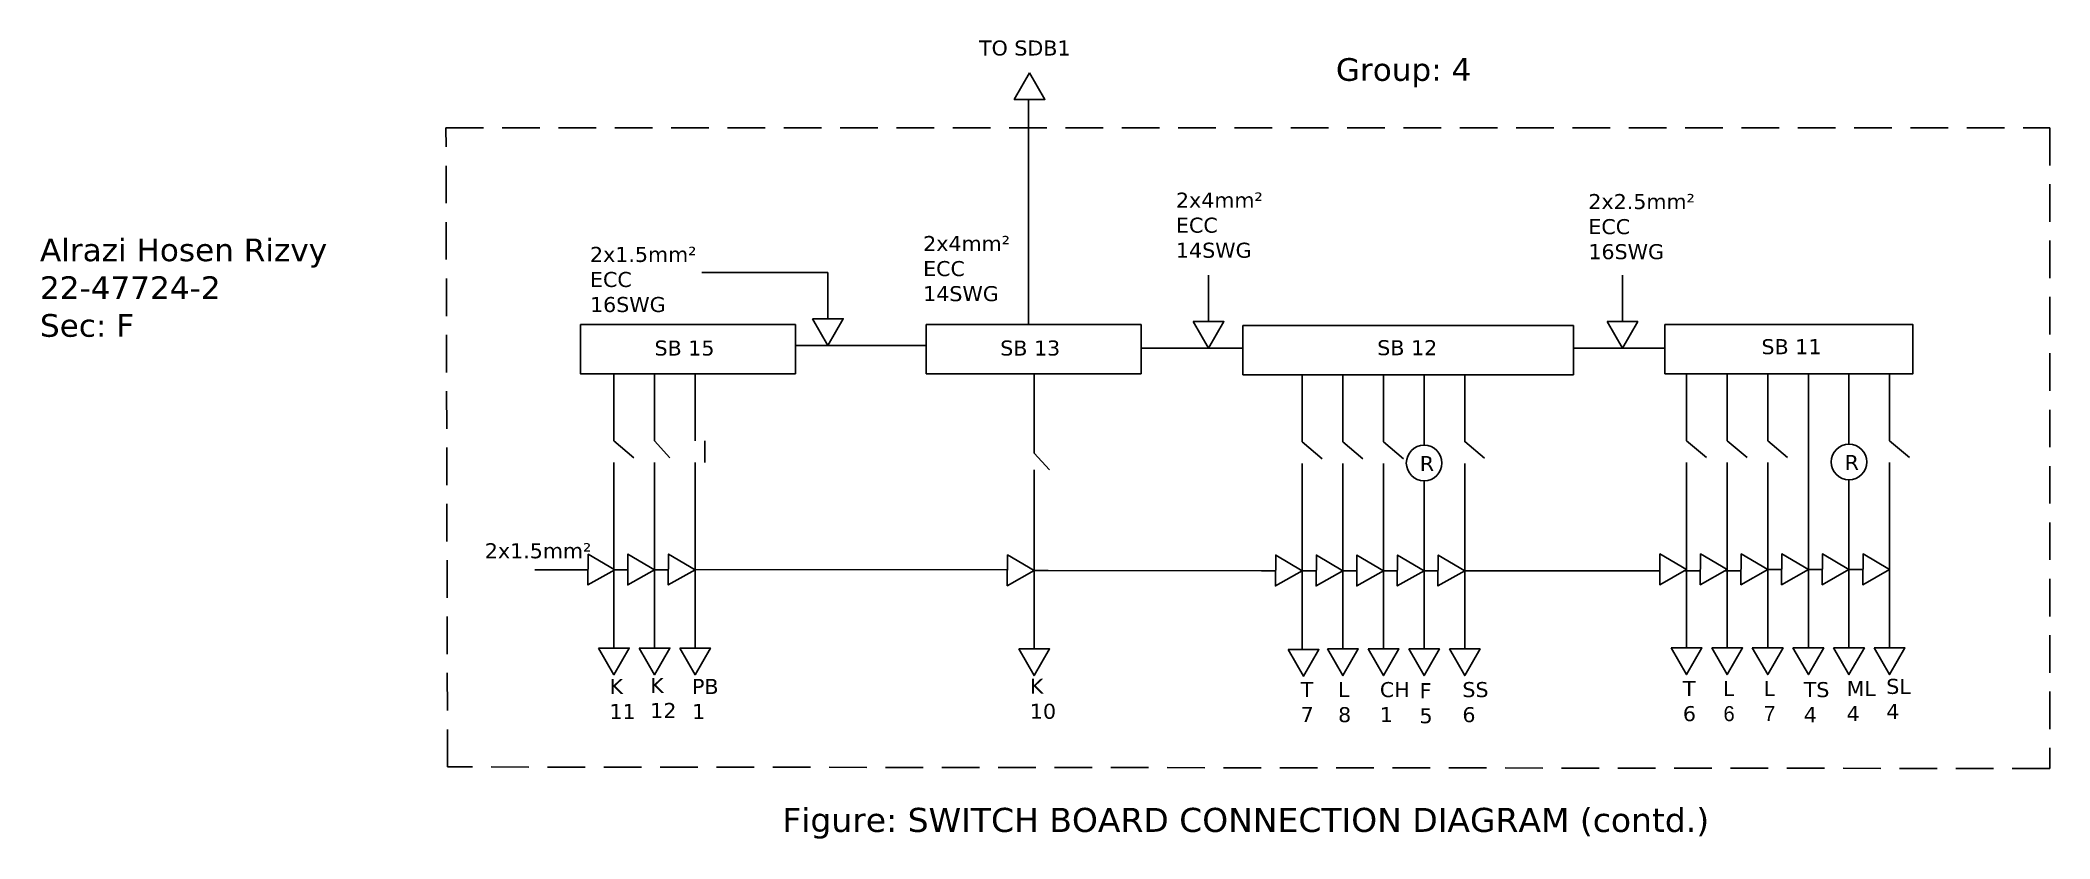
# Model space of a CAD drawing. Header units: inches. Extents: x 107.8 to 174.7, y 15.1 to 41.7.
import ezdxf

# ---------------------------------------------------------------- set-up
doc = ezdxf.new("R2010")
doc.units = ezdxf.units.IN
doc.header["$LTSCALE"] = 5
doc.header["$MEASUREMENT"] = 0
doc.linetypes.add('DASHED2', pattern=[0.375, 0.25, -0.125])
doc.layers.add('Dott', color=4, linetype='DASHED2')

msp = doc.modelspace()

# ---------------------------------------------------------------- linework, layer by layer
for p, q in [((140.668, 32.234), (140.668, 39.722)), ((133.991, 33.964), (129.792, 33.964)), ((133.991, 33.964), (133.991, 32.421)), ((146.659, 33.874), (146.659, 32.331)), ((160.438, 33.879), (160.438, 32.335)), ((137.262, 31.538), (132.907, 31.538)), ((133.991, 31.538), (137.262, 31.538)), ((144.414, 31.448), (147.803, 31.448)), ((158.806, 31.448), (161.851, 31.448)), ((126.866, 28.361), (126.866, 30.597)), ((128.218, 28.361), (128.218, 30.597)), ((129.571, 28.361), (129.571, 30.597)), ((140.855, 27.959), (140.855, 30.569)), ((149.78, 28.329), (149.78, 30.565)), ((151.132, 28.329), (151.132, 30.565)), ((152.484, 28.329), (152.484, 30.565)), ((153.836, 28.202), (153.836, 30.565)), ((155.188, 28.329), (155.188, 30.565)), ((162.569, 28.364), (162.569, 30.6)), ((163.921, 28.364), (163.921, 30.6)), ((165.274, 28.364), (165.274, 30.6)), ((166.626, 28.237), (166.626, 30.6)), ((167.978, 28.237), (167.978, 30.6)), ((169.33, 28.364), (169.33, 30.6)), ((126.866, 28.361), (127.529, 27.805)), ((128.218, 28.361), (128.732, 27.805)), ((129.894, 28.361), (129.894, 27.643)), ((149.78, 28.329), (150.443, 27.773)), ((151.132, 28.329), (151.795, 27.773)), ((152.484, 28.329), (153.147, 27.773)), ((155.188, 28.341), (155.851, 27.785)), ((162.569, 28.364), (163.232, 27.808)), ((163.921, 28.364), (164.584, 27.808)), ((165.274, 28.364), (165.936, 27.808)), ((166.626, 28.237), (166.626, 21.472)), ((169.33, 28.365), (169.992, 27.809)), ((126.866, 27.643), (126.866, 21.47)), ((128.218, 27.643), (128.218, 21.47)), ((129.571, 27.643), (129.571, 21.47)), ((140.855, 27.959), (141.368, 27.402)), ((149.78, 27.611), (149.78, 21.438)), ((151.132, 27.611), (151.132, 21.438)), ((152.484, 27.611), (152.484, 21.438)), ((155.188, 27.611), (155.188, 21.438)), ((162.569, 27.645), (162.569, 21.472)), ((163.921, 27.645), (163.921, 21.472)), ((165.274, 27.645), (165.274, 21.472)), ((169.33, 27.645), (169.33, 21.472)), ((140.855, 27.402), (140.855, 21.442)), ((153.836, 27.019), (153.836, 21.438)), ((167.978, 27.054), (167.978, 21.472)), ((139.968, 24.082), (129.571, 24.079)), ((137.265, 24.082), (137.265, 24.082)), ((165.274, 24.082), (165.738, 24.082)), ((166.626, 24.082), (167.09, 24.082)), ((167.978, 24.082), (168.442, 24.082)), ((126.007, 24.079), (124.24, 24.079)), ((126.866, 24.079), (127.331, 24.079)), ((128.218, 24.079), (128.683, 24.079)), ((140.855, 24.051), (141.319, 24.051)), ((141.319, 24.051), (148.893, 24.047)), ((148.428, 24.047), (148.893, 24.047)), ((149.78, 24.047), (150.245, 24.047)), ((151.132, 24.047), (151.597, 24.047)), ((152.484, 24.047), (152.949, 24.047)), ((153.836, 24.047), (154.301, 24.047)), ((155.188, 24.047), (157.892, 24.047)), ((157.892, 24.047), (161.682, 24.047)), ((162.508, 24.047), (163.034, 24.047)), ((163.86, 24.047), (164.386, 24.047))]:
    msp.add_line(p, q)
for points in [[(140.703, 40.612), (140.191, 39.724), (141.215, 39.724)], [(125.755, 32.234), (132.907, 32.234), (132.907, 30.6), (125.755, 30.6)], [(133.479, 32.425), (133.991, 31.538), (134.503, 32.425)], [(137.262, 32.234), (144.414, 32.234), (144.414, 30.6), (137.262, 30.6)], [(146.147, 32.335), (146.659, 31.448), (147.172, 32.335)], [(147.803, 32.2), (158.806, 32.2), (158.806, 30.565), (147.803, 30.565)], [(159.925, 32.335), (160.437, 31.448), (160.949, 32.335)], [(161.851, 32.234), (170.109, 32.234), (170.109, 30.6), (161.851, 30.6)], [(126.895, 24.076), (126.012, 24.596), (126.003, 23.571)], [(128.218, 24.079), (127.336, 24.6), (127.327, 23.575)], [(129.571, 24.079), (128.688, 24.6), (128.679, 23.575)], [(140.855, 24.051), (139.972, 24.572), (139.963, 23.547)], [(149.78, 24.047), (148.897, 24.567), (148.888, 23.543)], [(149.78, 24.047), (148.897, 24.567), (148.888, 23.543)], [(151.132, 24.047), (150.249, 24.567), (150.24, 23.543)], [(152.484, 24.047), (151.601, 24.567), (151.592, 23.543)], [(153.836, 24.047), (152.953, 24.567), (152.944, 23.543)], [(155.188, 24.047), (154.306, 24.567), (154.296, 23.543)], [(162.569, 24.082), (161.687, 24.602), (161.678, 23.577)], [(163.921, 24.082), (163.039, 24.602), (163.03, 23.577)], [(165.274, 24.082), (164.391, 24.602), (164.382, 23.577)], [(166.626, 24.082), (165.743, 24.602), (165.734, 23.577)], [(167.978, 24.082), (167.095, 24.602), (167.086, 23.577)], [(169.33, 24.082), (168.447, 24.602), (168.438, 23.577)], [(126.354, 21.474), (126.866, 20.587), (127.379, 21.474)], [(127.706, 21.474), (128.218, 20.587), (128.731, 21.474)], [(129.058, 21.474), (129.571, 20.587), (130.083, 21.474)], [(140.342, 21.446), (140.855, 20.559), (141.367, 21.446)], [(149.307, 21.424), (149.82, 20.537), (150.332, 21.424)], [(150.62, 21.442), (151.132, 20.555), (151.644, 21.442)], [(151.972, 21.442), (152.484, 20.555), (152.996, 21.442)], [(153.324, 21.442), (153.836, 20.555), (154.348, 21.442)], [(154.676, 21.442), (155.188, 20.555), (155.701, 21.442)], [(162.057, 21.477), (162.569, 20.589), (163.082, 21.477)], [(163.409, 21.477), (163.921, 20.589), (164.434, 21.477)], [(164.761, 21.477), (165.274, 20.589), (165.786, 21.477)], [(166.113, 21.477), (166.626, 20.589), (167.138, 21.477)], [(167.465, 21.477), (167.978, 20.589), (168.49, 21.477)], [(168.817, 21.477), (169.33, 20.589), (169.842, 21.477)]]:
    msp.add_lwpolyline(points, close=True)
for centre in [(153.836, 27.629), (167.978, 27.663)]:
    msp.add_circle(centre, 0.592)
at = {"layer": 'Dott'}
msp.add_lwpolyline([(121.278, 38.778), (174.663, 38.778), (174.663, 38.778), (174.663, 17.466), (121.331, 17.519), (121.278, 38.778)], dxfattribs=at)

# ---------------------------------------------------------------- texts
at = {"attachment_point": 1}
for s, insert, char_height, width in [('{\\fVerdana|b0|i0|c0|p34;TO SDB1}', (139.02, 41.684), 0.5, 4.02635), ('{\\fVerdana|b0|i0|c0|p34;2x4mm²\\PECC\\P14SWG}', (145.575, 36.624), 0.5, 6.81383), ('{\\fVerdana|b0|i0|c0|p34;2x2.5mm²\\PECC\\P16SWG}', (159.302, 36.576), 0.5, 6.81383), ('{\\fVerdana|b0|i0|c0|p34;\\C51;Alrazi Hosen Rizvy \\P22-47724-2\\PSec: F}', (107.764, 35.097), 0.75414, 17.80205), ('{\\fVerdana|b0|i0|c0|p34;2x1.5mm²\\PECC\\P16SWG}', (126.071, 34.818), 0.5, 6.81383), ('{\\fVerdana|b0|i0|c0|p34;2x4mm²\\PECC\\P14SWG}', (137.161, 35.18), 0.5, 6.81383), ('{\\fVerdana|b0|i0|c0|p34;SB 15}', (128.219, 31.704), 0.5, 4.7554), ('{\\fVerdana|b0|i0|c0|p34;SB 13}', (139.726, 31.704), 0.5, 4.7554), ('{\\fVerdana|b0|i0|c0|p34;SB 12}', (152.276, 31.715), 0.5, 4.7554), ('{\\fVerdana|b0|i0|c0|p34;SB 11}', (165.065, 31.749), 0.5, 4.7554), ('{\\fVerdana|b0|i0|c0|p34;R}', (153.692, 27.86), 0.5, 3.1267), ('{\\fVerdana|b0|i0|c0|p34;R}', (167.834, 27.895), 0.5, 3.1267), ('{\\fVerdana|b0|i0|c0|p34;2x1.5mm²}', (122.571, 24.96), 0.5, 2.41651), ('{\\fVerdana|b0|i0|c0|p34;K\\P11}', (126.721, 20.446), 0.5, 3.45966), ('{\\fVerdana|b0|i0|c0|p34;K\\P12}', (128.077, 20.481), 0.5, 3.45966), ('{\\fVerdana|b0|i0|c0|p34;PB\\P1}', (129.468, 20.446), 0.5, 3.45966), ('{\\fVerdana|b0|i0|c0|p34;K\\P10}', (140.713, 20.453), 0.5, 3.45966), ('{\\fVerdana|b0|i0|c0|p34;T\\P7}', (149.725, 20.342), 0.5, 3.45966), ('{\\fVerdana|b0|i0|c0|p34;L\\P8}', (150.973, 20.342), 0.5, 3.45966), ('{\\fVerdana|b0|i0|c0|p34;CH\\P1}', (152.364, 20.342), 0.5, 3.45966), ('{\\fVerdana|b0|i0|c0|p34;F\\P5}', (153.684, 20.306), 0.5, 3.45966), ('{\\fVerdana|b0|i0|c0|p34;SS\\P6}', (155.11, 20.342), 0.5, 3.45966), ('{\\fVerdana|b0|i0|c0|p34;T\\P6}', (162.449, 20.376), 0.5, 3.45966), ('L\\P6', (163.801, 20.376), 0.5, 3.45966), ('L\\P7', (165.153, 20.376), 0.5, 3.45966), ('{\\fVerdana|b0|i0|c0|p34;TS\\P4}', (166.473, 20.341), 0.5, 3.45966), ('{\\fVerdana|b0|i0|c0|p34;ML\\P4}', (167.9, 20.376), 0.5, 3.45966), ('{\\fVerdana|b0|i0|c0|p34;SL\\P4}', (169.219, 20.448), 0.5, 3.45966), ('{\\fVerdana|b0|i0|c0|p34;\\C3;Figure: SWITCH BOARD CONNECTION DIAGRAM (contd.)}', (132.472, 16.157), 0.8, 51.84715)]:
    msp.add_mtext(s, dxfattribs=dict(at, insert=insert, char_height=char_height, width=width))
at = {"layer": 'Dott', "insert": (150.9, 41.096), "char_height": 0.75414, "attachment_point": 1}
msp.add_mtext('{\\fVerdana|b0|i0|c0|p34;\\C235;Group: 4}', dxfattribs=at)

doc.saveas('drawing.dxf')
